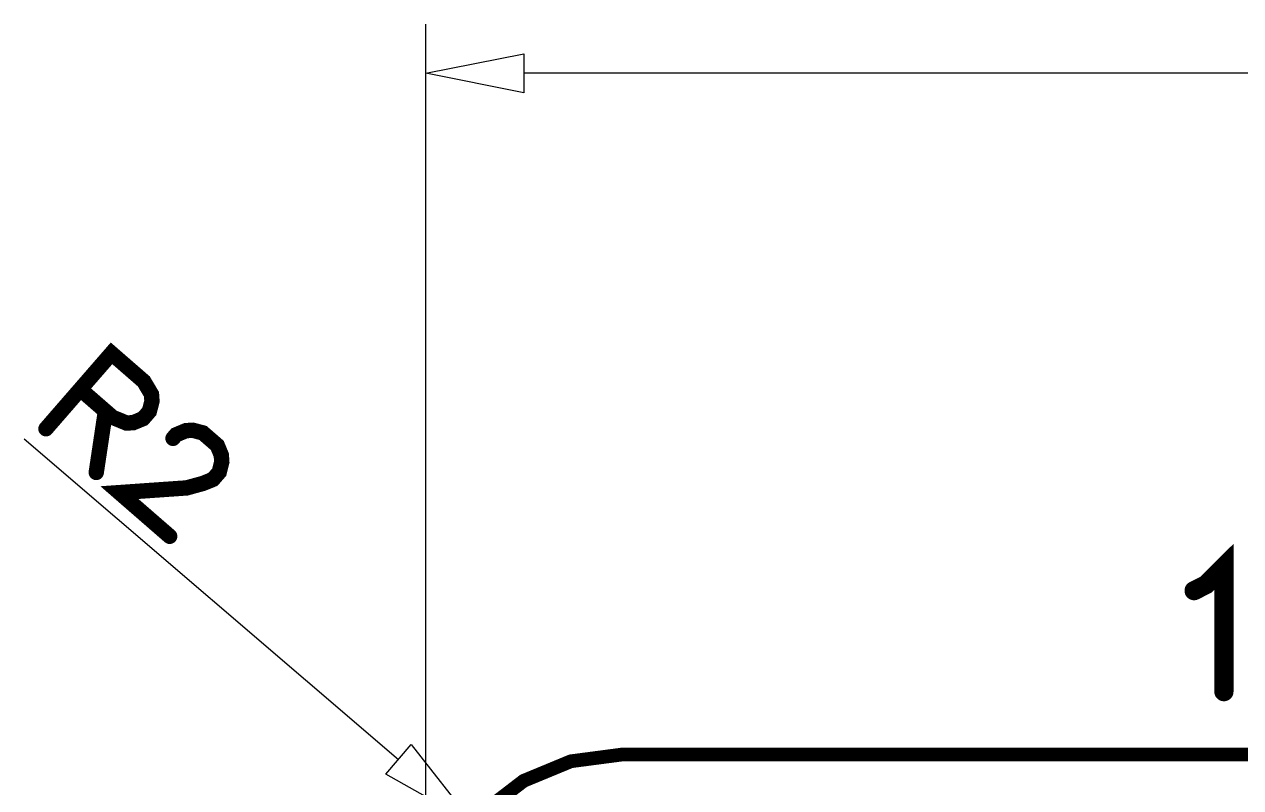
# Model space of a CAD drawing. Extents: x -121 to 151, y -197 to 34.
# Drawn here: x -4.1 to 8.32, y 25.66 to 33.46 of the extents above; entities that cross this region are included whole.
import ezdxf

# ---------------------------------------------------------------- set-up
doc = ezdxf.new("R2010")
doc.units = 0
for name, color, linetype in [('Board_Outline', 13, 'CONTINUOUS'), ('Top_Dimension', 14, 'CONTINUOUS'), ('Top_Silk', 2, 'CONTINUOUS')]:
    doc.layers.add(name, color=color, linetype=linetype)

msp = doc.modelspace()

# ---------------------------------------------------------------- linework, layer by layer
at = {"layer": 'Board_Outline', "linetype": 'CONTINUOUS', "const_width": 0.14}
msp.add_lwpolyline([(34, 0), (2, 0), (1.4823, 0.0681), (0.9999, 0.2678), (0.5857, 0.5856), (0.2678, 0.9999), (0.0681, 1.4823), (0, 2), (0, 24), (0.0681, 24.5177), (0.2678, 25.0001), (0.5857, 25.4143), (0.9999, 25.7322), (1.4823, 25.9319), (2, 26), (34, 26)], dxfattribs=at)
at = {"layer": 'Top_Dimension', "linetype": 'CONTINUOUS'}
for points in [[(0, 24), (0, 33.46)], [(0, 32.96), (1, 33.16), (1, 32.76), (0, 32.96)], [(18, 32.96), (1, 32.96)], [(-4.1006, 29.224), (-0.2788, 25.9514)], [(0.4808, 25.301), (-0.4089, 25.7995), (-0.1487, 26.1033), (0.4808, 25.301)]]:
    msp.add_lwpolyline(points, dxfattribs=at)
at = {"layer": 'Top_Dimension', "linetype": 'CONTINUOUS', "const_width": 0.1569}
for points in [[(-3.5289, 29.7321), (-3.1992, 29.4455), (-3.0566, 29.387), (-2.9876, 29.391), (-2.8878, 29.4322), (-2.8237, 29.5059), (-2.7968, 29.6105), (-2.8017, 29.6802), (-2.8802, 29.8125), (-3.2099, 30.0991), (-3.8796, 29.3286)], [(-3.2721, 29.5088), (-3.366, 28.8821)], [(-2.5821, 29.2304), (-2.5504, 29.2669), (-2.4498, 29.3089), (-2.3817, 29.3137), (-2.2763, 29.286), (-2.1296, 29.1586), (-2.0884, 29.0587), (-2.0837, 28.9906), (-2.1105, 28.8845), (-2.1738, 28.8116), (-2.2752, 28.7702), (-2.4432, 28.7243), (-3.1292, 28.6763), (-2.6156, 28.2298)]]:
    msp.add_lwpolyline(points, dxfattribs=at)
at = {"layer": 'Top_Dimension', "linetype": 'CONTINUOUS', "const_width": 0.0784}
for points in [[(-3.5681, 29.7321, 1), (-3.4897, 29.7321, 1), (-3.5681, 29.7321, 1)], [(-3.3113, 29.5088, 1), (-3.2329, 29.5088, 1), (-3.3113, 29.5088, 1)], [(-3.9189, 29.3286, 1), (-3.8404, 29.3286, 1), (-3.9189, 29.3286, 1)], [(-2.6213, 29.2304, 1), (-2.5428, 29.2304, 1), (-2.6213, 29.2304, 1)], [(-3.4052, 28.8821, 1), (-3.3268, 28.8821, 1), (-3.4052, 28.8821, 1)], [(-2.6548, 28.2298, 1), (-2.5764, 28.2298, 1), (-2.6548, 28.2298, 1)]]:
    msp.add_lwpolyline(points, format="xyb", dxfattribs=at)
at = {"layer": 'Top_Silk', "linetype": 'CONTINUOUS', "const_width": 0.1961}
msp.add_lwpolyline([(7.8479, 27.6746), (7.97, 27.7364), (8.1525, 27.9175), (8.1525, 26.6428)], dxfattribs=at)
at = {"layer": 'Top_Silk', "linetype": 'CONTINUOUS', "const_width": 0.098}
for points in [[(7.7989, 27.6746, 1), (7.8969, 27.6746, 1), (7.7989, 27.6746, 1)], [(8.1035, 26.6428, 1), (8.2016, 26.6428, 1), (8.1035, 26.6428, 1)]]:
    msp.add_lwpolyline(points, format="xyb", dxfattribs=at)

doc.saveas('drawing.dxf')
